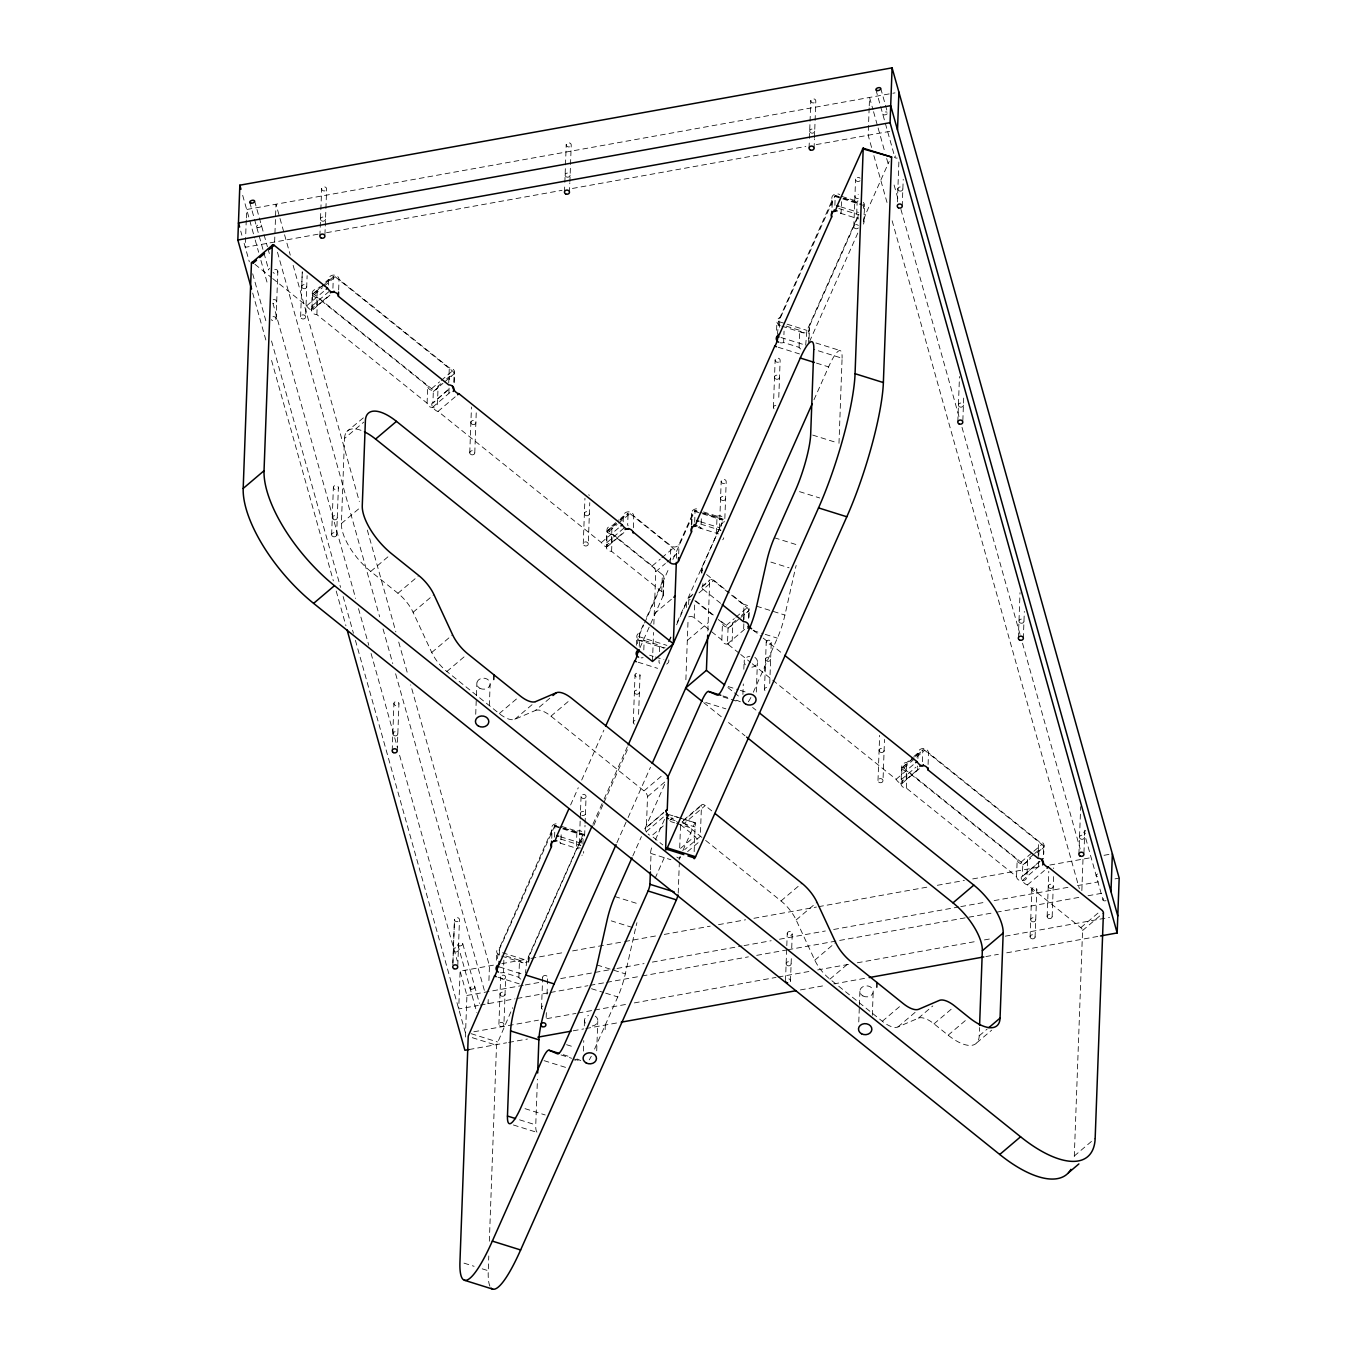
<?xml version="1.0" encoding="UTF-8"?>
<svg xmlns="http://www.w3.org/2000/svg" width="1357" height="1357" viewBox="0 0 1357 1357"><rect width="100%" height="100%" fill="white"/><g stroke="black" fill="none" stroke-linecap="round" stroke-linejoin="round"><path stroke-width="0.75" stroke-dasharray="5 3.75" d="M551.587 835.03L551.587 828.245M831.824 205.111L831.824 198.326M554.589 837.167L554.928 825.277L562.035 827.549M582.95 844.122L583.188 834.114L526.703 960.519L525.515 973.24M694.699 522.208L695.072 510.368L698.618 511.47M834.894 205.331L835.217 195.476L842.273 197.613M246.262 220.004L245.261 247.313L318.2 234.184M246.346 217.9L246.652 209.504L894.992 92.87M274.623 242.021L275.997 204.212L279.423 216.441M276.065 319.031L277.829 271.57M300.609 316.792L302.272 271.57M301.746 286.327L302.306 271.213M305.63 317.046A2.51 2.069 2.1 0 0 301.966 315.061A2.51 2.069 2.1 0 0 301.746 318.641A2.51 2.069 2.1 0 0 305.63 317.046L307.123 275.658M440.957 383.675L438.107 386.1L437.48 403.114A5.191 4.275 2.1 0 1 432.408 407.422A5.191 4.275 2.1 0 1 427.099 403.165L316.876 314.637A5.191 4.275 2.1 0 1 311.584 310.38L312.195 293.366A5.191 4.275 2.1 0 1 317.284 289.041L320.133 286.632M272.706 278.575L306.631 305.834A5.191 2.171 49.7 0 0 311.923 310.075A5.191 2.171 49.7 0 0 312.076 305.936L312.5 294.486L333.347 276.777A2.51 1.052 49.7 0 1 335.213 276.811L452.424 370.953A2.51 1.052 49.7 0 1 454.171 373.82L453.764 385.269M311.584 310.38A5.191 4.275 2.1 0 1 316.656 306.054L317.284 289.041M316.876 314.637L317.504 297.607A5.191 4.275 2.1 0 1 312.195 293.366M319.879 236.016L321.643 188.555M324.934 234.591L325.222 227.043M325.273 226.008L326.63 189.013A2.51 2.069 2.1 0 0 322.983 187.029A2.51 2.069 2.1 0 0 322.762 190.608A2.51 2.069 2.1 0 0 326.63 189.013M328.462 285.038L328.665 279.372A5.191 4.275 2.1 0 1 333.754 275.064A5.191 4.275 2.1 0 1 339.046 279.321L449.286 367.849A5.191 4.275 2.1 0 1 454.578 372.106L454.137 384.014M332.923 288.227L333.347 276.777M338.656 289.957L339.046 279.321M331.634 534.641L333.381 487.163M336.621 535.099L338.385 487.638A2.51 2.069 2.1 0 0 334.721 485.653A2.51 2.069 2.1 0 0 334.5 489.232A2.51 2.069 2.1 0 0 338.385 487.638M549.789 698.227L535.353 710.491L514.897 719.261A25.121 10.534 49.7 0 1 499.274 713.578L446.877 671.494A25.121 10.534 49.7 0 1 431.747 652.48L413.088 612.295A25.121 10.534 49.7 0 0 397.957 593.28L370.749 571.433A41.863 17.556 49.7 0 1 341.404 523.531L344.525 438.447L363.778 422.112M392.19 750.709L393.937 703.231M397.194 750.981L398.941 703.706A2.51 2.069 2.1 0 0 395.277 701.722A2.51 2.069 2.1 0 0 395.057 705.301A2.51 2.069 2.1 0 0 398.941 703.706M427.099 403.165L427.726 386.151L317.504 297.607M312.5 294.486A2.51 1.052 49.7 0 1 314.366 294.52L431.56 388.662A2.51 1.052 49.7 0 1 433.324 391.528L432.9 402.978A5.191 2.171 49.7 0 0 432.747 407.134A5.191 2.171 49.7 0 0 438.04 411.392L601.355 542.563A5.191 2.171 49.7 0 0 606.647 546.82A5.191 2.171 49.7 0 0 606.8 542.664L607.224 531.215L618.453 521.682M448.726 382.979L449.286 367.849M449.065 388.119L448.879 393.445A5.191 4.275 2.1 0 0 451.236 392.953M449.388 379.621L449.489 376.415A5.191 4.275 2.1 0 0 454.578 372.106M469.759 452.746L471.473 406.998M452.899 962.673L454.476 919.52M452.831 964.691L454.493 919.317M474.78 452.831L476.273 411.612M457.801 965.353L459.48 919.775A2.51 2.069 2.1 0 0 455.833 917.79A2.51 2.069 2.1 0 0 455.613 921.369A2.51 2.069 2.1 0 0 459.48 919.775M493.456 965.149L460.108 971.154L458.717 1008.963L478.292 1005.452M475.73 714.291L476.341 697.498M476.426 695.395L476.884 682.792M465.4 1037.053L466.927 995.461L460.108 971.154M489.351 705.589L490.131 684.573M488.232 999.481L488.079 1003.688L486.926 999.617M488.927 980.568L489.453 965.879L410.696 684.827M496.357 960.213L496.662 951.698M497.425 958.653L498.392 951.664L554.962 825.327M499.393 955.057L499.664 947.61L552.062 829.806A5.191 4.275 2.1 0 1 553.334 824.802A5.191 4.275 2.1 0 1 559.508 824.445M489.911 1286.165A100.452 17.862 -72.6 0 1 488.249 1270.729L488.791 1255.971M489.334 1241.231L496.526 1045.144L512.641 1007.742M498.901 1024.348L500.665 976.87M520.834 979.143A5.191 4.275 2.1 0 1 518.866 977.277L503.413 972.443L503.888 959.212M503.922 1024.62A2.51 2.069 2.1 0 0 500.275 1022.618A2.51 2.069 2.1 0 0 500.055 1026.197A2.51 2.069 2.1 0 0 503.922 1024.62L505.652 977.345A2.51 2.069 2.1 0 0 502.005 975.361A2.51 2.069 2.1 0 0 501.785 978.94A2.51 2.069 2.1 0 0 505.652 977.345M518.866 977.277L519.494 960.264L504.041 955.43M528.704 962.435L528.908 956.77L581.305 838.965A5.191 4.275 2.1 0 0 583.527 837.371M564.478 192.016L564.783 184.247M564.851 182.364L566.225 144.554M569.465 192.49L569.804 183.042M569.872 182.008L571.229 145.012A2.51 2.069 2.1 0 0 567.565 143.028A2.51 2.069 2.1 0 0 567.345 146.607A2.51 2.069 2.1 0 0 571.229 145.012M513.37 1124.97L537.626 1132.569A41.863 7.447 -72.6 0 1 535.761 1124.885L537.44 1079.239M541.511 1008.251L542.664 977.21M551.756 838.321L552.062 829.806M546.176 1017.597L546.379 1011.915M547.058 994.121L547.346 985.911M547.431 983.859L547.651 977.685M561.17 834.809L560.848 843.325A5.191 4.275 2.1 0 0 559.712 842.002M583.256 543.818L584.952 498.24M561.476 826.311L576.929 831.146L576.318 848.159A5.191 4.275 2.1 0 1 580.287 848.074M588.276 544.072A2.51 2.069 2.1 0 0 584.63 542.088A2.51 2.069 2.1 0 0 584.409 545.667A2.51 2.069 2.1 0 0 588.276 544.072L589.769 502.684M579.32 843.596L580.151 821.002M580.219 818.933L581.084 796.118M581.152 843.223L581.305 838.965M584.646 835.607L585.02 825.327M585.088 823.275L586.071 796.559A2.51 2.069 2.1 0 0 582.39 794.591A2.51 2.069 2.1 0 0 582.221 798.187A2.51 2.069 2.1 0 0 586.071 796.559M583.391 1051.115L583.764 1040.615M584.307 1025.909L584.545 1019.616M640.012 647.747L662.996 596.062A5.021 4.139 2.1 0 0 661.758 591.635L611.6 551.366A5.191 4.275 2.1 0 1 606.308 547.108L606.935 530.095A5.191 4.275 2.1 0 1 612.007 525.787L619.131 519.731M606.308 547.108A5.191 4.275 2.1 0 1 611.379 542.8L612.007 525.787M611.6 551.366L612.228 534.353A5.191 4.275 2.1 0 1 606.935 530.095M596.707 1050.81L597.775 1021.397M623.185 521.783L623.406 516.101A5.191 4.275 2.1 0 1 628.478 511.793A5.191 4.275 2.1 0 1 633.77 516.05L670.867 545.836A5.021 4.139 2.1 0 0 679.06 544.361L692.189 514.846A5.191 4.275 2.1 0 1 693.071 510.147A5.191 4.275 2.1 0 1 698.668 509.096M605.137 1029.658L605.307 1024.942M676.481 558.185L676.634 553.961A5.021 2.103 49.7 0 0 673.106 548.211L629.953 513.54A2.51 1.052 49.7 0 0 628.087 513.506L627.663 524.955A5.191 2.171 49.7 0 1 628.087 525.719M633.346 527.754L633.77 516.05M633.278 722.314L635.042 674.836M636.467 645.254L636.789 636.738M637.536 643.693L638.197 637.569L643.727 624.949M639.266 646.475L639.775 632.65L643.184 624.983M638.604 714.325L640.029 675.277A2.51 2.069 2.1 0 0 636.348 673.309A2.51 2.069 2.1 0 0 636.179 676.906A2.51 2.069 2.1 0 0 640.029 675.277M643.812 649.918L644.151 640.47A5.191 4.275 2.1 0 1 637.264 638.299A5.191 4.275 2.1 0 1 639.775 632.65M535.353 710.491A25.121 10.534 49.7 0 1 550.959 716.174L643.998 790.91A5.021 2.103 49.7 0 1 647.526 796.661L646.39 827.482A5.191 2.171 49.7 0 0 647.052 832.791M652.48 661.47L653.548 632.481M653.853 624.203L655.77 571.67A5.021 2.103 49.7 0 0 652.259 565.92L609.089 531.249A2.51 1.052 49.7 0 0 607.224 531.215M650.444 869.905L651.055 853.451A5.191 0.916 -72.6 0 1 650.868 850.669A5.191 0.916 -72.6 0 1 652.853 844.868M659.061 660.197L658.993 662.318A5.191 4.275 2.1 0 0 659.773 663.336M659.383 651.682L659.604 645.304L644.151 640.47M661.758 591.635L662.369 574.622L612.228 534.353M662.996 596.062L663.624 579.049A5.021 4.139 2.1 0 0 662.369 574.622M663.285 594.926L663.912 577.912M670.239 562.85L670.867 545.836M678.704 553.809L679.06 544.361M686.455 607.495L686.642 602.186A5.021 4.139 2.1 0 1 690.238 599.607M691.29 524.633L691.714 513.285M679.704 847.888L680.535 825.277M685.879 679.772L688.084 619.335M688.627 604.577L688.864 598.25L692.07 595.519M678.212 893.143L679.348 862.323M691.833 524.294L692.189 514.846M735.681 620.403L732.831 622.829L732.22 639.842A5.191 4.275 2.1 0 1 727.131 644.151A5.191 4.275 2.1 0 1 721.839 639.91L694.224 617.723L694.699 604.493M701.315 518.781L700.975 528.365A5.191 4.275 2.1 0 0 699.008 526.499M701.637 572.875L701.79 568.617M701.874 573.146L702.078 567.48L721.432 524.006A5.191 4.275 2.1 0 0 722.636 523.378M720.601 603.305L702.705 588.921L702.892 583.612M694.173 851.636L695.072 826.956A5.191 0.916 -72.6 0 0 695.225 822.817L666.932 813.946M711.747 810.858L705.199 805.6A5.021 2.103 49.7 0 0 701.467 805.515L700.331 836.353L684.691 849.635M707.862 630.988L709.711 580.542A5.021 2.103 49.7 0 1 713.443 580.609L729.489 593.501M703.52 511.945L717.056 516.186L716.428 533.199A5.191 4.275 2.1 0 1 719.363 532.877M719.447 528.636L721.195 481.158M721.347 526.126L721.432 524.006M724.842 518.595L726.199 481.599A2.51 2.069 2.1 0 0 722.518 479.632A2.51 2.069 2.1 0 0 722.348 483.228A2.51 2.069 2.1 0 0 726.199 481.599M721.839 639.91L722.467 622.88L715.97 617.672M739.056 653.158L727.488 643.863L728.047 628.257A2.51 1.052 49.7 0 0 726.3 625.39L719.872 620.234M743.382 621.608L744.009 604.594L730.999 594.129M743.84 623.796L743.602 630.174A5.191 4.275 2.1 0 0 744.552 630.089M743.992 619.538L744.23 613.16A5.191 4.275 2.1 0 0 749.301 608.835A5.191 4.275 2.1 0 0 744.009 604.594M742.907 694.445L743.297 683.945M743.84 669.238L744.145 660.842M748.623 618.351L748.911 610.548A2.51 1.052 49.7 0 0 747.147 607.682L731.101 594.79M748.996 617.35L749.301 608.835M756.307 692.036L757.393 662.64M773.388 407.337L775.152 359.876M776.594 330.294L776.899 321.779M764.754 670.901L764.924 666.168M777.442 334.45L778.63 321.728L835.2 195.408M764.5 689.39L766.247 641.912M779.546 327.258L779.885 317.691L832.299 199.886A5.191 4.275 2.1 0 1 833.571 194.882A5.191 4.275 2.1 0 1 839.746 194.526M778.782 397.33L780.139 360.334A2.51 2.069 2.1 0 0 776.492 358.35A2.51 2.069 2.1 0 0 776.272 361.929A2.51 2.069 2.1 0 0 780.139 360.334M769.741 683.487L771.251 642.387A2.51 2.069 2.1 0 0 767.587 640.402A2.51 2.069 2.1 0 0 767.367 643.981A2.51 2.069 2.1 0 0 771.251 642.387M800.63 348.97A5.191 4.275 2.1 0 1 799.103 347.358L783.651 342.524L784.058 331.176M799.103 347.358L799.731 330.345L784.261 325.51M809.06 148.015L809.366 139.788M809.434 138.363L809.976 123.351M810.044 121.299L810.824 100.554M805.685 345.221L806.855 330.803L858.438 214.813M814.064 148.49L814.404 139.025M814.454 138.007L815.811 101.012A2.51 2.069 2.1 0 0 812.165 99.027A2.51 2.069 2.1 0 0 811.944 102.606A2.51 2.069 2.1 0 0 815.811 101.012M858.099 216.764L809.145 326.85L808.518 343.864L858.336 231.86M785.499 980.687L787.264 933.209M790.486 981.145L791.402 956.074M791.725 948.068L792.251 933.684A2.51 2.069 2.1 0 0 788.604 931.699A2.51 2.069 2.1 0 0 788.383 935.278A2.51 2.069 2.1 0 0 792.251 933.684M832.028 207.451L832.299 199.886M841.238 209.148L841.086 213.405A5.191 4.275 2.1 0 0 839.559 211.794M841.357 205.959L841.51 201.701M838.982 443.332L842.086 358.248L813.793 349.377M853.807 226.585L855.572 179.107M858.065 200.972A5.191 4.275 2.1 0 0 857.166 201.226L856.538 218.24A5.191 4.275 2.1 0 1 858.438 217.866M863.391 208.469L863.425 204.195M863.917 221.971L864.545 204.941M869.159 107.949L868.158 135.259L871.584 147.472M869.243 105.846L869.549 97.433L872.975 109.663M858.777 1021.974L859.32 1007.267M859.388 1005.164L859.931 990.457M897.401 201.939L898.996 158.447M877.996 780.546L879.641 735.341M872.33 1015.358L873.179 992.255M902.218 206.383L903.219 179.294M883 780.818A2.51 2.069 2.1 0 0 879.353 778.816A2.51 2.069 2.1 0 0 879.132 782.395A2.51 2.069 2.1 0 0 883 780.818L884.51 739.429M1033.271 854.723L1027.571 859.558L1026.944 876.571A5.191 4.275 2.1 0 1 1021.872 880.897A5.191 4.275 2.1 0 1 1016.563 876.639L906.34 788.095A5.191 4.275 2.1 0 1 901.031 783.837L901.659 766.824A5.191 4.275 2.1 0 1 906.747 762.515L912.43 757.681M752.27 663.777L896.095 779.291A5.191 2.171 49.7 0 0 901.387 783.549A5.191 2.171 49.7 0 0 901.54 779.393L901.964 767.943L922.811 750.234A2.51 1.052 49.7 0 1 924.677 750.268L1041.871 844.41A2.51 1.052 49.7 0 1 1043.635 847.294L1043.211 858.744M901.031 783.837A5.191 4.275 2.1 0 1 906.12 779.529L906.747 762.515M906.34 788.095L906.951 771.081A5.191 4.275 2.1 0 1 901.659 766.824M906.12 779.529L917.502 769.86L917.654 766.077M917.926 758.512L918.129 752.847A5.191 4.275 2.1 0 1 923.218 748.521A5.191 4.275 2.1 0 1 928.51 752.779L1038.733 841.323A5.191 4.275 2.1 0 1 1044.042 845.581L1043.72 854.079M922.387 761.684L922.811 750.234M928.086 764.483L928.51 752.779M957.821 421.79L959.467 376.534M962.842 420.568L963.707 397.38M705.64 840.407L781.004 900.946A25.121 10.534 49.7 0 1 796.135 919.961L814.794 960.162A25.121 10.534 49.7 0 0 829.924 979.16L882.321 1021.261A25.121 10.534 49.7 0 0 897.944 1026.944L918.401 1018.157A25.121 10.534 49.7 0 1 934.006 1023.84L948.136 1035.187A41.863 17.556 49.7 0 0 979.211 1035.815L979.517 1027.52M1018.361 637.858L1020.023 592.619M1023.331 638.536L1024.331 611.43M1016.563 876.639L1017.19 859.626L906.951 771.081M901.964 767.943A2.51 1.052 49.7 0 1 903.83 767.977L1021.024 862.119A2.51 1.052 49.7 0 1 1022.788 865.003L1022.364 876.452A5.191 2.171 49.7 0 0 1022.211 880.591A5.191 2.171 49.7 0 0 1027.503 884.849L1080.817 927.662A2.51 1.052 49.7 0 1 1082.564 930.529L1074.303 1155.994A100.452 42.135 49.7 0 1 1074.049 1159.285M1030.099 936.686L1031.846 889.208M1035.086 937.144L1036.85 889.683A2.51 2.069 2.1 0 0 1033.186 887.682A2.51 2.069 2.1 0 0 1032.965 891.278A2.51 2.069 2.1 0 0 1036.85 889.683M1038.122 858.336L1038.733 841.323M1038.529 861.593L1038.326 866.902A5.191 4.275 2.1 0 0 1039.75 866.733M1038.767 855.198L1038.953 849.889A5.191 4.275 2.1 0 0 1044.042 845.581M1047.146 916.518L1048.791 871.296M1052.167 916.586L1053.643 875.367M1078.9 854.13L1080.664 806.669M1081.851 890.599L1083.005 859.1M1083.955 852.722L1084.888 827.499M808.993 338.622L809.62 328.411M594.57 1049.08L617.774 996.937A25.121 4.461 -72.6 0 0 625.323 973.851L635.517 928.459L611.261 920.86M753.322 692.24L777.374 638.163A25.121 4.461 -72.6 0 0 784.923 615.077L795.117 569.686M646.594 617.333L663.624 579.049M644.592 623.033L669.442 567.141M672.885 559.44L695.038 510.317M570.602 804.955L578.286 787.705M581.695 780.038L603.865 730.168M668.611 641.522L672.037 633.821M677.177 622.252L723.417 519.612L695.123 510.758M669.018 641.81L671.545 636.145M676.583 624.831L686.642 602.186M592.924 824.174L603.254 800.952M604.119 799.019L627.341 746.808M593.789 825.344L603.17 804.243M604.018 802.326L627.901 748.623M863.34 219.851A5.191 0.916 -72.6 0 0 865.478 214.593L889.14 161.432M616.926 842.714L627.256 819.492M628.104 817.559L650.478 767.265M813.979 399.772L828.601 366.899A41.863 7.447 -72.6 0 1 842.086 358.248M632.82 855.911L641.437 836.574M644.863 828.839L664.659 784.38M655.363 839.949L664.404 819.611A5.191 0.916 -72.6 0 1 664.981 817.762M655.109 878.301L665.422 855.114M682.842 850.669L692.715 828.482A5.191 0.916 -72.6 0 1 695.225 822.817M363.337 417.871L346.968 431.458M325.816 281.798L328.665 279.372M312.636 294.062L323.068 285.207M325.68 283.002L333.5 276.353M314.366 294.52L322.389 287.718M323.984 286.344L335.213 276.811M306.631 305.834L323.577 291.433M312.076 305.936L331.329 289.584M316.656 306.054L328.055 296.386A5.191 4.275 2.1 0 1 328.224 295.215M312.755 309.803L330.616 294.622M431.56 388.662L439.583 381.843M441.195 380.486L452.424 370.953M446.657 378.84L449.489 376.415M433.324 391.528L442.942 383.353M444.553 381.995L454.171 373.82M447.725 389.985L432.9 402.978L448.946 389.357M432.747 407.134L452 390.782M438.04 411.392L456.291 395.888M341.404 523.531L359.062 508.553M370.749 571.433L388.39 556.438M397.957 593.28L418.821 575.572M413.088 612.295L433.935 594.587M431.747 652.48L452.593 634.771M620.556 518.527L623.406 516.101M607.376 530.791L615.196 524.158M620.403 519.731L628.223 513.082M620.064 520.325L628.087 513.506M609.089 531.249L617.113 524.447M618.724 523.073L629.953 513.54M446.877 671.494L464.518 656.5M601.355 542.563L619.606 527.059M606.8 542.664L626.052 526.329M611.379 542.8L622.778 533.114M607.478 546.532L623.864 532.623M652.259 565.92L660.282 559.118M661.877 557.744L673.106 548.211M655.77 571.67L665.405 563.494M666.999 562.137L676.634 553.961M499.274 713.578L516.915 698.601M514.897 719.261L535.744 701.552M654.227 613.839L671.885 598.861M689.152 597.402L694.377 592.975M702.197 586.343L710.016 579.693M701.688 587.344L709.711 580.542M550.959 716.174L568.6 701.179M699.008 592.873L713.443 580.609M687.321 640.419L708.167 622.71M726.3 625.39L734.307 618.571M735.918 617.214L747.147 607.682M741.38 615.569L744.23 613.16M728.047 628.257L739.277 618.724M740.888 617.367L748.911 610.548M727.488 643.863L748.335 626.154M643.998 790.91L663.251 774.559M647.526 796.661L665.167 781.666M663.827 812.266L646.39 827.482L663.336 813.097M646.237 831.637L663.895 816.643M663.268 825.921L651.547 835.878A5.191 2.171 49.7 0 1 648.103 833.944M669.781 820.391L672.394 818.169L678.822 823.343M683.521 820.171L701.756 804.684M682.215 821.867L701.467 805.515M682.028 822.105A5.021 2.103 49.7 0 1 684.335 823.309L705.199 805.6M680.552 848.413L694.886 836.234A5.191 2.171 49.7 0 0 699.008 840.187M687.609 851.602L699.517 841.493M913.855 756.46L918.129 752.847M902.1 767.519L912.532 758.665M915.144 756.46L922.964 749.81M903.83 767.977L915.059 758.444M916.654 757.087L924.677 750.268M896.095 779.291L914.33 763.787M901.54 779.393L915.975 767.146M902.201 783.277L920.08 768.096M781.004 900.946L801.868 883.237M796.135 919.961L816.999 902.252M814.794 960.162L835.658 942.453M829.924 979.16L849.177 962.808M1021.024 862.119L1032.253 852.586M1033.864 851.229L1041.871 844.41M1034.679 853.519L1038.953 849.889M1022.788 865.003L1030.811 858.184M1037.223 852.739L1043.635 847.294M1039.784 861.237L1022.364 876.452L1040.005 861.458M1022.211 880.591L1039.852 865.613M1027.503 884.849L1044.449 870.465M882.321 1021.261L899.979 1006.266M897.944 1026.944L917.196 1010.592M918.401 1018.157L932.836 1005.91M934.006 1023.84L953.259 1007.488M948.136 1035.187L967.388 1018.836M1080.817 927.662L1098.458 912.684M1082.564 930.529L1103.428 912.82M979.211 1035.815L987.217 1028.996M976.769 1042.804L991.662 1030.167M1074.303 1155.994L1095.167 1138.286M326.528 232.692L562.019 190.319M572.433 188.453L805.821 146.471M816.252 144.588L889.683 131.375M501.785 963.657L528.874 958.788M530.96 958.398L564.308 952.41M572.637 950.901L622.642 941.911M624.729 941.537L655.991 935.906M664.319 934.413L710.169 926.169M718.515 924.66L745.604 919.792M753.932 918.299L816.456 907.053M818.525 906.68L926.899 887.173M937.314 885.307L964.403 880.439M972.732 878.929L1039.428 866.936M1049.843 865.054L1092.792 857.336M1104.021 855.317L1110.28 854.181M466.927 995.461L523.191 985.335M525.261 984.961L541.935 981.959M560.695 978.584L614.874 968.847M616.96 968.474L644.049 963.589M652.378 962.096L741.991 945.982M744.077 945.608L771.166 940.723M779.495 939.231L825.344 930.987M833.673 929.477L958.721 906.985M960.79 906.612L985.81 902.117M994.138 900.607L1069.163 887.122M1077.492 885.612L1098.339 881.863M1114.996 878.878L1119.169 878.115M480.242 1005.096L514.982 998.837M517.068 998.464L548.33 992.849M550.416 992.476L587.92 985.725M590.007 985.352L604.594 982.722M606.681 982.349L640.012 976.345M642.098 975.971L748.385 956.855M756.714 955.362L785.89 950.104M787.976 949.73L994.274 912.616M996.36 912.243L1079.714 897.248M1088.043 895.756L1103.139 893.042M473.864 1031.778L538.475 1020.159M546.803 1018.649L575.979 1013.408M578.065 1013.034L592.653 1010.405M594.739 1010.032L625.984 1004.401M634.33 1002.908L776.034 977.413M778.121 977.04L809.366 971.408M817.711 969.916L848.973 964.301M857.302 962.792L976.073 941.419M984.419 939.926L992.747 938.433M1005.249 936.177L1109.449 917.434M469.081 1049.538L506.585 1042.787M508.671 1042.413L527.432 1039.038M573.265 1030.794L583.697 1028.911M585.783 1028.538L619.114 1022.55M800.409 989.932L825.412 985.436M833.758 983.927L867.089 977.939M985.877 956.566L998.379 954.31M1006.707 952.818L1098.407 936.33M841.713 196.392L857.166 201.226M844.037 198.173L856.42 202.057M835.233 195.798L841.306 197.698M843.325 198.326L861.508 204.025M834.419 196.307L862.73 205.178M840.712 206.841L858.404 212.371M863.714 214.033L865.478 214.593M838.863 208.503L859.083 214.847M840.39 213.219L858.574 218.918M778.714 321.558L807.008 330.413M781.836 326.172L806.092 333.771M815.964 342.982L840.22 350.581M780.92 337.469L803.989 344.661M778.24 347.273L799.477 353.923M816.473 363.099L828.601 366.899M812.69 435.088L836.947 442.687M799.494 491.641L819.696 497.968M703.927 513.133L723.383 519.239M694.309 511.267L722.619 520.138M774.372 537.745L798.628 545.344M700.602 521.8L720.058 527.89M700.772 524.107L720.974 530.434A2.51 2.069 2.1 0 1 720.838 526.872M698.244 527.551L718.464 533.878M770.861 562.086L789.062 567.786M756.629 606.206L784.923 615.077M753.118 630.564L763.228 633.736M765.246 634.364L777.374 638.163M638.587 636.518L666.898 645.389M637.671 639.876L663.963 648.103M649.647 655.21L653.175 656.313M655.448 657.025L663.878 659.621M728.2 686.574L738.31 689.729M740.328 690.374L746.401 692.274M638.129 662.233L657.585 668.339M722.857 695.92L730.931 698.448M723.162 696.955L729.472 698.94M731.253 699.5L739.328 702.027M705.674 702.502L725.893 708.846M674.344 816.236L677.889 817.338M681.418 818.458L695.564 822.885M670.307 819.204L675.616 820.866M682.69 823.088L695.072 826.956M670.477 821.511L674.514 822.783M676.532 823.411L692.715 828.482M650.698 853.383L670.918 859.727M563.8 828.092L583.256 834.199M554.996 825.718L583.306 834.572M554.199 826.226L582.492 835.098M560.492 836.76L579.948 842.85M560.645 839.067L580.864 845.394M560.153 843.138L578.353 848.837M614.772 896.519L639.028 904.118M597.012 964.98L625.323 973.851M502.514 952.75L526.77 960.349M501.598 956.091L525.854 963.691M591.482 988.71L603.611 992.51M605.646 993.137L617.774 996.937M499.512 966.981L523.429 974.513M498.002 977.193L519.239 983.842M566.581 1044.703L574.656 1047.248M563.24 1054.677L571.331 1057.222M561.035 1054.949L571.636 1058.273M573.417 1058.816L579.727 1060.801M471.15 1033.678L497.425 1041.922M472.253 1037.664L496.526 1045.263M544.055 1060.648L566.293 1067.603M525.006 1108.652L545.209 1114.979M519.595 1119.83L535.761 1124.885M463.992 1263.13L474.102 1266.302M482.193 1268.829L488.249 1270.729M740.362 701.773L737.004 700.348A25.121 4.461 -72.6 0 0 736.105 700.433M580.745 1060.546L577.387 1059.122A25.121 4.461 -72.6 0 0 576.827 1059.088M706.59 574.52L729.371 592.822M753.288 630.14L761.565 636.772M763.211 638.095L783.04 654.04M695.802 600.897L713.46 615.077M694.835 600.71L714.342 616.366M254.946 264.31L271.095 277.286M740.701 654.481L750.625 662.453M727.878 687.575L732.831 691.561M734.493 692.884L739.446 696.853M752.643 707.472L755.951 710.118M703.723 702.638L721.89 717.225M728.488 722.518L744.993 735.782M684.335 823.309L704.012 839.101M680.434 824.632L694.886 836.234M653.141 837.167L662.793 844.919M880.761 88.409L887.614 112.97M875.943 89.799L894.857 157.31M1085.651 830.688A2.51 1.374 -15.7 0 0 1084.056 832.299L1103.02 900.064M873.552 111.698L877.538 125.947M878.115 127.982L884.391 150.39M886.681 158.532L888.954 166.674M894.093 185.01L898.656 201.294M900.946 209.453L959.162 417.176M962.011 427.353L1020.227 635.076M1022.516 643.218L1080.155 848.905M873.874 155.614L887.003 202.447M892.143 220.784L1079.341 888.767M280 218.477L283.986 232.725M284.563 234.761L290.279 255.133M293.129 265.31L359.334 501.547M367.323 530.061L395.854 631.887M398.721 642.065L407.846 674.65M277.473 252.215L379.638 616.74M383.064 628.97L392.767 663.59M395.616 673.767L484.653 991.458M254.607 201.057L267.414 246.737M267.957 248.721L269.636 254.675M462.771 943.81L479.445 1003.485M249.773 202.43L268.703 269.958M457.903 944.93L476.833 1012.458M242.682 195.323L254.641 238.001M255.218 240.036L258.644 252.266M260.917 260.408L267.77 284.851M272.91 303.171L355.67 598.471M358.519 608.648L368.799 645.304M371.072 653.463L397.33 747.13M399.603 755.289L457.258 960.977M240.732 231.097L241.885 235.253M244.124 243.259L249.315 261.782M252.69 273.792L266.481 323.017M271.519 340.98L340.573 587.411M343.134 596.503L353.431 633.244M355.415 640.351L465.536 1033.271M252.707 293.078L266.43 342.066M271.57 360.436L333.347 580.864M336.214 591.058L345.933 625.764M574.91 1060.665A25.121 4.461 -72.6 0 1 575.334 1060.156M750.879 697.498A25.121 4.461 -72.6 0 1 747.894 702.383M795.439 568.312A25.121 4.461 -72.6 0 1 796.169 565.428M591.279 1056.272A25.121 4.461 -72.6 0 1 589.226 1059.851M636.179 925.661A25.121 4.461 -72.6 0 1 636.959 922.692M754.882 657.416A6.7 5.53 2.1 0 1 757.24 663.234A6.7 5.53 2.1 0 1 751.693 667.22M745.264 664.811A6.7 5.53 2.1 0 1 749.844 656.245M595.265 1016.189A6.7 5.53 2.1 0 1 597.623 1022.008A6.7 5.53 2.1 0 1 592.076 1025.994M585.308 1023.127A6.7 5.53 2.1 0 1 588.48 1015.409M679.094 859.931A5.191 0.916 -72.6 0 1 679.908 856.793M344.525 438.447A41.863 17.556 49.7 0 1 361.64 430.576M688.864 598.25A5.021 2.103 49.7 0 1 690.289 597.114M672.394 818.169A5.191 2.171 49.7 0 1 670.85 817.677M680.502 856.691A5.191 2.171 49.7 0 1 675.175 855.504M1027.571 859.558A5.191 4.275 2.1 0 1 1022.483 863.866A5.191 4.275 2.1 0 1 1017.19 859.626M917.502 769.86A5.191 4.275 2.1 0 1 917.824 768.283M438.107 386.1A5.191 4.275 2.1 0 1 433.019 390.409A5.191 4.275 2.1 0 1 427.726 386.151M863.273 202.38A5.191 4.275 2.1 0 1 863.459 207.808M863.442 220.394A5.191 4.275 2.1 0 1 863.391 224.092M809.145 326.85A5.191 4.275 2.1 0 1 806.618 332.499A5.191 4.275 2.1 0 1 799.731 330.345M783.651 342.524A5.191 4.275 2.1 0 1 780.19 342.744M780.292 325.595A5.191 4.275 2.1 0 1 776.899 321.711A5.191 4.275 2.1 0 1 779.885 317.691M576.929 831.146A5.191 4.275 2.1 0 1 582.424 831.79A5.191 4.275 2.1 0 1 584.155 836.166M583.629 851.467A5.191 4.275 2.1 0 1 583.527 853.18M582.272 855.063A5.191 4.275 2.1 0 1 581.899 855.351M529.23 959.62A5.191 4.275 2.1 0 1 524.684 962.792A5.191 4.275 2.1 0 1 519.494 960.264M528.908 956.77A5.191 4.275 2.1 0 1 529.383 958.33M503.413 972.443A5.191 4.275 2.1 0 1 500.479 972.765M498.664 954.87A5.191 4.275 2.1 0 1 499.664 947.61M724.265 521.207A5.191 4.275 2.1 0 1 723.637 522.411M717.056 516.186A5.191 4.275 2.1 0 1 724.265 519.086M723.756 537.779A5.191 4.275 2.1 0 1 722.721 539.781M702.281 570.703A5.021 4.139 2.1 0 1 702.078 567.48M702.705 588.921A5.021 4.139 2.1 0 1 702.231 588.497M732.831 622.829A5.191 4.275 2.1 0 1 727.759 627.138A5.191 4.275 2.1 0 1 722.467 622.88M688.745 616.841A5.021 4.139 2.1 0 1 694.224 617.723M665.117 647.798A5.191 4.275 2.1 0 1 659.604 645.304M668.814 659.96A5.191 4.275 2.1 0 1 666.694 664.099M643.099 657.619A5.191 4.275 2.1 0 1 641.115 657.84M588.599 494.83A2.51 2.069 2.1 0 1 589.413 495.356M580.592 814.166A2.51 2.069 2.1 0 1 582.713 811.401A2.51 2.069 2.1 0 1 585.41 813.861A2.51 2.069 2.1 0 1 581.848 815.32M1053.303 867.971A2.51 2.069 2.1 0 1 1053.711 868.514M860.05 180.718A2.51 2.069 2.1 0 1 856.352 180.939A2.51 2.069 2.1 0 1 856.369 177.886A2.51 2.069 2.1 0 1 860.067 178.225M858.319 198.393A2.51 2.069 2.1 0 1 854.927 196.443A2.51 2.069 2.1 0 1 858.286 194.509M542.308 1009.286A2.51 2.069 2.1 0 1 542.817 1005.978M788.875 978.872A2.51 2.069 2.1 0 1 790.436 981.348M273.011 316.673A2.51 2.069 2.1 0 1 275.963 318.064A2.51 2.069 2.1 0 1 274.589 320.608A2.51 2.069 2.1 0 1 271.383 319.675M273.198 299.761A2.51 2.069 2.1 0 1 276.709 301.763A2.51 2.069 2.1 0 1 273.113 303.527M897.214 158.04A2.51 1.374 -15.7 0 1 894.992 157.582A2.51 1.374 -15.7 0 1 895.586 155.936M887.19 113.818A2.51 1.374 -15.7 0 1 883.577 114.785A2.51 1.374 -15.7 0 1 883.475 112.716A2.51 1.374 -15.7 0 1 887.088 112.173M1085.566 833.334A2.51 1.374 -15.7 0 1 1084.056 832.299M1097.457 876.52A2.51 1.374 -15.7 0 1 1096.168 875.502A2.51 1.374 -15.7 0 1 1097.542 874.01M274.742 269.398A2.51 2.069 2.1 0 1 277.693 270.806A2.51 2.069 2.1 0 1 276.319 273.334A2.51 2.069 2.1 0 1 273.113 272.418M268.669 269.704A2.51 1.374 -15.7 0 1 269.619 268.449M542.715 977.006A2.51 2.069 2.1 0 1 546.125 975.649A2.51 2.069 2.1 0 1 547.278 978.668M1106.057 900.624A2.51 1.374 -15.7 0 1 1103.139 900.302A2.51 1.374 -15.7 0 1 1104.361 898.317M858.319 227.976A2.51 2.069 2.1 0 1 854.622 228.213A2.51 2.069 2.1 0 1 854.639 225.143A2.51 2.069 2.1 0 1 858.336 225.483M580.134 845.207A2.51 2.069 2.1 0 1 581.932 841.645M773.999 408.796A2.51 2.069 2.1 0 1 776.034 405.404M764.941 690.679A2.51 2.069 2.1 0 1 766.654 687.456M634.465 724.18A2.51 2.069 2.1 0 1 636.145 720.38M862.916 995.953A6.7 5.53 2.1 0 0 873.246 991.713A6.7 5.53 2.1 0 0 863.51 986.403A6.7 5.53 2.1 0 0 862.916 995.953M479.869 688.287A6.7 5.53 2.1 0 0 490.182 684.047A6.7 5.53 2.1 0 0 480.446 678.721A6.7 5.53 2.1 0 0 479.869 688.287M721.72 500.241A2.51 2.069 2.1 0 0 725.571 498.613A2.51 2.069 2.1 0 0 721.89 496.645A2.51 2.069 2.1 0 0 721.72 500.241M635.551 693.919A2.51 2.069 2.1 0 0 639.401 692.291A2.51 2.069 2.1 0 0 635.721 690.34A2.51 2.069 2.1 0 0 635.551 693.919M585.512 515.423A2.51 2.069 2.1 0 0 589.379 513.828A2.51 2.069 2.1 0 0 585.732 511.843A2.51 2.069 2.1 0 0 585.512 515.423M766.756 660.995A2.51 2.069 2.1 0 0 770.623 659.4A2.51 2.069 2.1 0 0 766.976 657.416A2.51 2.069 2.1 0 0 766.756 660.995M775.644 378.942A2.51 2.069 2.1 0 0 779.529 377.348A2.51 2.069 2.1 0 0 775.865 375.363A2.51 2.069 2.1 0 0 775.644 378.942M471.931 424.215A2.51 2.069 2.1 0 0 475.883 422.773A2.51 2.069 2.1 0 0 472.338 420.636A2.51 2.069 2.1 0 0 471.931 424.215M880.235 752.151A2.51 2.069 2.1 0 0 884.119 750.557A2.51 2.069 2.1 0 0 880.456 748.572A2.51 2.069 2.1 0 0 880.235 752.151M501.157 995.953A2.51 2.069 2.1 0 0 505.025 994.359A2.51 2.069 2.1 0 0 501.378 992.374A2.51 2.069 2.1 0 0 501.157 995.953M1049.3 887.97A2.51 2.069 2.1 0 0 1053.269 886.528A2.51 2.069 2.1 0 0 1049.724 884.391A2.51 2.069 2.1 0 0 1049.3 887.97M302.865 288.396A2.51 2.069 2.1 0 0 306.733 286.802A2.51 2.069 2.1 0 0 303.086 284.817A2.51 2.069 2.1 0 0 302.865 288.396M810.841 132.85A2.51 2.069 2.1 0 0 814.709 131.273A2.51 2.069 2.1 0 0 811.062 129.271A2.51 2.069 2.1 0 0 810.841 132.85M321.643 220.869A2.51 2.069 2.1 0 0 325.527 219.274A2.51 2.069 2.1 0 0 321.863 217.273A2.51 2.069 2.1 0 0 321.643 220.869M566.242 176.851A2.51 2.069 2.1 0 0 570.11 175.274A2.51 2.069 2.1 0 0 566.463 173.272A2.51 2.069 2.1 0 0 566.242 176.851M1031.235 938.535A2.51 2.069 2.1 0 0 1035.103 936.941A2.51 2.069 2.1 0 0 1031.456 934.956A2.51 2.069 2.1 0 0 1031.235 938.535M1031.863 921.522A2.51 2.069 2.1 0 0 1035.73 919.927A2.51 2.069 2.1 0 0 1032.083 917.943A2.51 2.069 2.1 0 0 1031.863 921.522M787.264 965.522A2.51 2.069 2.1 0 0 791.131 963.928A2.51 2.069 2.1 0 0 787.484 961.943A2.51 2.069 2.1 0 0 787.264 965.522M898.996 190.76A2.51 2.069 2.1 0 0 902.88 189.166A2.51 2.069 2.1 0 0 899.216 187.181A2.51 2.069 2.1 0 0 898.996 190.76M454.51 951.63A2.51 2.069 2.1 0 0 458.378 950.036A2.51 2.069 2.1 0 0 454.731 948.034A2.51 2.069 2.1 0 0 454.51 951.63M1080.664 838.982A2.51 2.069 2.1 0 0 1084.531 837.388A2.51 2.069 2.1 0 0 1080.884 835.403A2.51 2.069 2.1 0 0 1080.664 838.982M959.552 406.829A2.51 2.069 2.1 0 0 963.436 405.251A2.51 2.069 2.1 0 0 959.772 403.25A2.51 2.069 2.1 0 0 959.552 406.829M1020.108 622.897A2.51 2.069 2.1 0 0 1023.992 621.319A2.51 2.069 2.1 0 0 1020.328 619.318A2.51 2.069 2.1 0 0 1020.108 622.897M332.77 536.49A2.51 2.069 2.1 0 0 336.638 534.895A2.51 2.069 2.1 0 0 332.991 532.911A2.51 2.069 2.1 0 0 332.77 536.49M333.398 519.477A2.51 2.069 2.1 0 0 337.265 517.882A2.51 2.069 2.1 0 0 333.618 515.897A2.51 2.069 2.1 0 0 333.398 519.477M393.954 735.545A2.51 2.069 2.1 0 0 397.822 733.967A2.51 2.069 2.1 0 0 394.175 731.966A2.51 2.069 2.1 0 0 393.954 735.545M257.932 227.535A2.51 1.374 -15.7 0 0 261.443 225.483A2.51 1.374 -15.7 0 0 257.643 225.143A2.51 1.374 -15.7 0 0 257.932 227.535M459.277 945.965A2.51 1.374 -15.7 0 0 462.788 943.929A2.51 1.374 -15.7 0 0 458.988 943.59A2.51 1.374 -15.7 0 0 459.277 945.965M471.388 989.185A2.51 1.374 -15.7 0 0 474.899 987.15A2.51 1.374 -15.7 0 0 471.1 986.81A2.51 1.374 -15.7 0 0 471.388 989.185M1048.198 918.214A2.51 2.069 2.1 0 0 1052.15 916.772A2.51 2.069 2.1 0 0 1048.605 914.652A2.51 2.069 2.1 0 0 1048.198 918.214M470.811 454.459A2.51 2.069 2.1 0 0 474.78 453.017A2.51 2.069 2.1 0 0 471.235 450.897A2.51 2.069 2.1 0 0 470.811 454.459"/><path stroke-width="1.5" d="M666.236 814.845A5.191 0.916 -72.6 0 1 666.779 818.101L665.642 848.922A5.021 0.899 -72.6 0 0 667.271 847.888L818.525 507.891A100.452 17.862 -72.6 0 0 855.063 373.701L863.222 147.794L837.184 205.721A5.191 0.916 -72.6 0 1 835.064 210.963A5.191 0.916 -72.6 0 1 834.284 209.809M687.88 855.894L693.953 857.794A5.021 0.899 -72.6 0 0 695.564 856.759L846.819 516.763A100.452 17.862 -72.6 0 0 883.373 382.572L891.634 156.988L862.526 148.761M251.554 289.007L237.831 240.019L239.833 185.197L892.092 67.85L1119.169 878.115L1117.167 932.954L1100.493 935.957M1070.927 1169.344A100.452 42.135 49.7 0 1 999.736 1154.485L313.603 603.373A100.452 42.135 49.7 0 1 243.191 488.435L251.452 262.97L272.316 245.261A2.51 1.052 49.7 0 1 274.182 245.295L327.478 288.125A5.191 2.171 49.7 0 0 331.532 292.026A5.191 2.171 49.7 0 0 333.958 291.178M1042.77 858.794A5.191 2.171 49.7 0 0 1043.312 863.273A5.191 2.171 49.7 0 0 1048.367 867.14L1101.663 909.953A2.51 1.052 49.7 0 1 1103.428 912.82L1095.167 1138.286A100.452 42.135 49.7 0 1 1020.583 1136.776L334.467 585.664A100.452 42.135 49.7 0 1 264.038 470.726L272.316 245.261M453.17 391.478A5.191 4.275 2.1 0 0 453.272 387.084A5.191 4.275 2.1 0 0 448.658 384.879L338.419 296.335L338.572 292.077M493.761 679.552L493.931 674.836M498.477 972.138A5.191 4.275 2.1 0 1 496.051 968.203A5.191 4.275 2.1 0 1 499.037 964.623L499.155 961.434M515.541 1118.558L507.467 1116.031L510.588 1030.947A41.863 7.447 -72.6 0 1 525.804 975.038L592.059 826.108M537.66 1073.014L538.882 1039.818A41.863 7.447 -72.6 0 1 554.114 983.91L616.061 844.648M499.037 964.623L551.434 846.819L551.654 841.153M697.006 525.888A5.191 4.275 2.1 0 0 692.104 527.5A5.191 4.275 2.1 0 0 691.561 531.859L678.432 561.374A5.021 4.139 2.1 0 1 670.239 562.85L633.193 531.995M498.901 966.846L497.137 966.286A5.191 0.916 -72.6 0 1 496.984 970.425A5.191 0.916 -72.6 0 1 494.474 976.09L468.233 1036.12L459.955 1261.857A100.452 17.862 -72.6 0 0 492.337 1241.112L648.086 890.989A5.021 0.899 -72.6 0 0 649.918 884.289L650.376 871.957M668.577 815.862A5.191 2.171 49.7 0 1 667.254 809.773L668.373 778.952A5.021 2.103 49.7 0 0 664.862 773.202L571.823 698.465A25.121 10.534 49.7 0 0 556.2 692.782L535.744 701.552A25.121 10.534 49.7 0 1 520.138 695.87L467.724 653.786A25.121 10.534 49.7 0 1 452.593 634.771L433.935 594.587A25.121 10.534 49.7 0 0 418.821 575.572L391.613 553.724A41.863 17.556 49.7 0 1 362.268 505.822L365.389 420.738A41.863 17.556 49.7 0 1 396.465 421.365L673.343 643.761L652.48 661.47L375.601 439.074A41.863 17.556 49.7 0 0 364.422 431.814M673.343 643.761L676.329 562.392M678.432 561.374L678.568 557.591M691.561 531.859L691.765 526.194M702.078 701.315L685.573 688.05L706.42 670.341L707.709 635.144M778.714 342.218A5.191 4.275 2.1 0 1 776.272 338.283A5.191 4.275 2.1 0 1 779.274 334.704L779.308 333.635M779.274 334.704L831.671 216.899L831.875 211.234M1117.167 932.954L890.073 122.673L892.092 67.85M897.52 129.967L898.894 92.157M876.809 987.234L876.978 982.502M1042.634 864.935A5.191 4.275 2.1 0 0 1042.736 860.559A5.191 4.275 2.1 0 0 1038.122 858.336L927.883 769.792L927.967 767.672M979.584 1025.434L982.332 950.731A41.863 17.556 49.7 0 0 952.987 902.846L746.638 737.105M988.829 1027.639L1000.058 1018.106L1003.179 933.022A41.863 17.556 49.7 0 0 973.834 885.137L759.242 712.764M1110.976 891.634L1112.367 853.807M553.978 840.695A5.191 0.916 -72.6 0 0 555.064 840.509A5.191 0.916 -72.6 0 0 556.947 835.641L568.888 808.806M605.578 726.334L634.584 661.13A5.191 0.916 -72.6 0 0 637.112 655.465A5.191 0.916 -72.6 0 0 637.264 651.326L639.028 651.886M694.224 524.379A5.191 0.916 -72.6 0 0 694.869 526.024A5.191 0.916 -72.6 0 0 697.057 520.681L774.711 346.171A5.191 0.916 -72.6 0 0 777.222 340.505A5.191 0.916 -72.6 0 0 777.374 336.366L779.139 336.909M628.206 744.874L800.291 358.027A41.863 7.447 -72.6 0 1 813.793 349.377L810.672 434.461A41.863 7.447 -72.6 0 1 795.439 490.369L774.372 537.745A25.121 4.461 -72.6 0 0 766.824 560.831L756.629 606.206A25.121 4.461 -72.6 0 1 749.081 629.309L724.163 685.302A25.121 4.461 -72.6 0 1 717.107 695.055L708.693 691.476A25.121 4.461 -72.6 0 0 701.637 701.247L667.237 778.579M652.208 763.397L812.249 403.64M631.972 857.845L614.772 896.519A25.121 4.461 -72.6 0 0 607.207 919.605L597.012 964.98A25.121 4.461 -72.6 0 1 589.464 988.066L564.546 1044.076A25.121 4.461 -72.6 0 1 557.49 1053.829L549.093 1050.25A25.121 4.461 -72.6 0 0 542.037 1060.004L520.952 1107.38A41.863 7.447 -72.6 0 1 507.467 1116.031M491.149 1288.115A100.452 17.862 -72.6 0 0 520.63 1249.967L676.397 899.861A5.021 0.899 -72.6 0 0 677.974 894.891M253.318 263.004L256.524 260.29M259.747 257.559L264.547 253.471M269.365 249.383L274.182 245.295M326.172 289.228L327.478 288.125M243.191 488.435L264.038 470.726M375.601 439.074L396.465 421.365M457.597 394.785L458.903 393.683L622.218 524.854A5.191 2.171 49.7 0 0 625.899 528.568A5.191 2.171 49.7 0 0 628.579 528.45M313.603 603.373L334.467 585.664M620.912 525.956L622.218 524.854M552.994 695.513L556.2 692.782M673.784 597.25L675.091 596.13M665.948 810.892L667.254 809.773M915.636 762.685L916.942 761.582A5.191 2.171 49.7 0 0 920.996 765.501A5.191 2.171 49.7 0 0 923.405 764.653M952.987 902.846L973.834 885.137M1047.061 868.243L1048.367 867.14M982.332 950.731L1003.179 933.022M999.736 1154.485L1020.583 1136.776M1068.451 1172.787L1078.883 1163.933M237.831 240.019L890.073 122.673M469.081 1049.538L464.908 1050.284L347.087 629.852M537.847 1037.172L571.195 1031.167M621.201 1022.177L796.237 990.678M869.175 977.566L983.791 956.939M863.34 148.252L891.634 157.107M837.184 205.721L838.948 206.281M774.711 346.171L776.475 346.73M855.063 373.701L883.373 382.572M800.291 358.027L814.454 362.455M818.525 507.891L846.819 516.763M697.057 520.681L698.838 521.241M634.584 661.13L636.348 661.69M708.693 691.476L720.821 695.276M666.779 818.101L668.543 818.644M667.271 847.888L695.564 856.759M665.642 848.922L683.843 854.622M556.947 835.641L558.711 836.2M649.918 884.289L674.175 891.888M648.086 890.989L676.397 899.861M525.804 975.038L554.114 983.91M494.474 976.09L496.238 976.65M510.588 1030.947L538.882 1039.818M549.093 1050.25L559.203 1053.422M492.337 1241.112L520.63 1249.967M464.433 1280.262L492.727 1289.133M722.229 604.611L743.382 621.608A5.191 4.275 2.1 0 1 748.012 623.83A5.191 4.275 2.1 0 1 747.894 628.206M748.335 626.154L751.642 628.817M784.702 655.363L916.942 761.582M706.42 670.341L724.587 684.929M715.02 813.488L801.868 883.237A25.121 10.534 49.7 0 1 816.999 902.252L835.658 942.453A25.121 10.534 49.7 0 0 850.771 961.451L903.185 1003.552A25.121 10.534 49.7 0 0 918.791 1009.235L939.248 1000.448A25.121 10.534 49.7 0 1 954.87 1006.131L968.983 1017.479A41.863 17.556 49.7 0 0 1000.058 1018.106M1117.778 915.941L890.701 105.659L238.459 223.006L239.595 227.077M239.833 185.197L240.969 189.234M458.903 393.683A5.191 2.171 49.7 0 1 454.629 390.833A5.191 2.171 49.7 0 1 452.61 386.185M251.452 262.97A2.51 1.052 49.7 0 1 253.165 262.885M919.758 766.247A5.191 4.275 2.1 0 1 925.067 766.043A5.191 4.275 2.1 0 1 927.883 769.792M330.311 292.79A5.191 4.275 2.1 0 1 335.603 292.586A5.191 4.275 2.1 0 1 338.419 296.335M831.671 216.899A5.191 4.275 2.1 0 1 832.214 212.54A5.191 4.275 2.1 0 1 837.116 210.912M551.434 846.819A5.191 4.275 2.1 0 1 551.977 842.46A5.191 4.275 2.1 0 1 556.896 840.848M638.604 657.178A5.191 4.275 2.1 0 1 636.162 653.243A5.191 4.275 2.1 0 1 639.147 649.664M625.034 529.518A5.191 4.275 2.1 0 1 630.343 529.315A5.191 4.275 2.1 0 1 633.159 533.064M787.637 982.858A2.51 2.069 2.1 0 1 785.805 981.789M745.739 704.147A6.7 5.53 2.1 0 0 756.07 699.907A6.7 5.53 2.1 0 0 746.333 694.597A6.7 5.53 2.1 0 0 745.739 704.147M586.139 1062.921A6.7 5.53 2.1 0 0 596.469 1058.681A6.7 5.53 2.1 0 0 586.733 1053.354A6.7 5.53 2.1 0 0 586.139 1062.921M861.525 1033.763A6.7 5.53 2.1 0 0 871.856 1029.522A6.7 5.53 2.1 0 0 862.119 1024.213A6.7 5.53 2.1 0 0 861.525 1033.763M478.478 726.097A6.7 5.53 2.1 0 0 488.808 721.856A6.7 5.53 2.1 0 0 479.072 716.547A6.7 5.53 2.1 0 0 478.478 726.097M810.214 149.881A2.51 2.069 2.1 0 0 814.081 148.286A2.51 2.069 2.1 0 0 810.434 146.285A2.51 2.069 2.1 0 0 810.214 149.881M321.032 237.882A2.51 2.069 2.1 0 0 324.9 236.288A2.51 2.069 2.1 0 0 321.253 234.286A2.51 2.069 2.1 0 0 321.032 237.882M565.615 193.881A2.51 2.069 2.1 0 0 569.482 192.287A2.51 2.069 2.1 0 0 565.835 190.285A2.51 2.069 2.1 0 0 565.615 193.881M542.054 1026.537A2.51 2.069 2.1 0 0 545.921 1024.959A2.51 2.069 2.1 0 0 542.274 1022.957A2.51 2.069 2.1 0 0 542.054 1026.537M898.385 207.774A2.51 2.069 2.1 0 0 902.252 206.179A2.51 2.069 2.1 0 0 898.605 204.195A2.51 2.069 2.1 0 0 898.385 207.774M453.883 968.644A2.51 2.069 2.1 0 0 457.75 967.049A2.51 2.069 2.1 0 0 454.103 965.048A2.51 2.069 2.1 0 0 453.883 968.644M1080.036 855.996A2.51 2.069 2.1 0 0 1083.921 854.401A2.51 2.069 2.1 0 0 1080.257 852.417A2.51 2.069 2.1 0 0 1080.036 855.996M958.941 423.842A2.51 2.069 2.1 0 0 962.808 422.264A2.51 2.069 2.1 0 0 959.162 420.263A2.51 2.069 2.1 0 0 958.941 423.842M1019.48 639.927A2.51 2.069 2.1 0 0 1023.365 638.333A2.51 2.069 2.1 0 0 1019.701 636.331A2.51 2.069 2.1 0 0 1019.48 639.927M393.326 752.558A2.51 2.069 2.1 0 0 397.194 750.981A2.51 2.069 2.1 0 0 393.547 748.979A2.51 2.069 2.1 0 0 393.326 752.558M877.284 90.58A2.51 1.374 -15.7 0 0 880.795 88.544A2.51 1.374 -15.7 0 0 876.978 88.205A2.51 1.374 -15.7 0 0 877.284 90.58M251.113 203.228A2.51 1.374 -15.7 0 0 254.624 201.175A2.51 1.374 -15.7 0 0 250.824 200.836A2.51 1.374 -15.7 0 0 251.113 203.228"/></g></svg>
